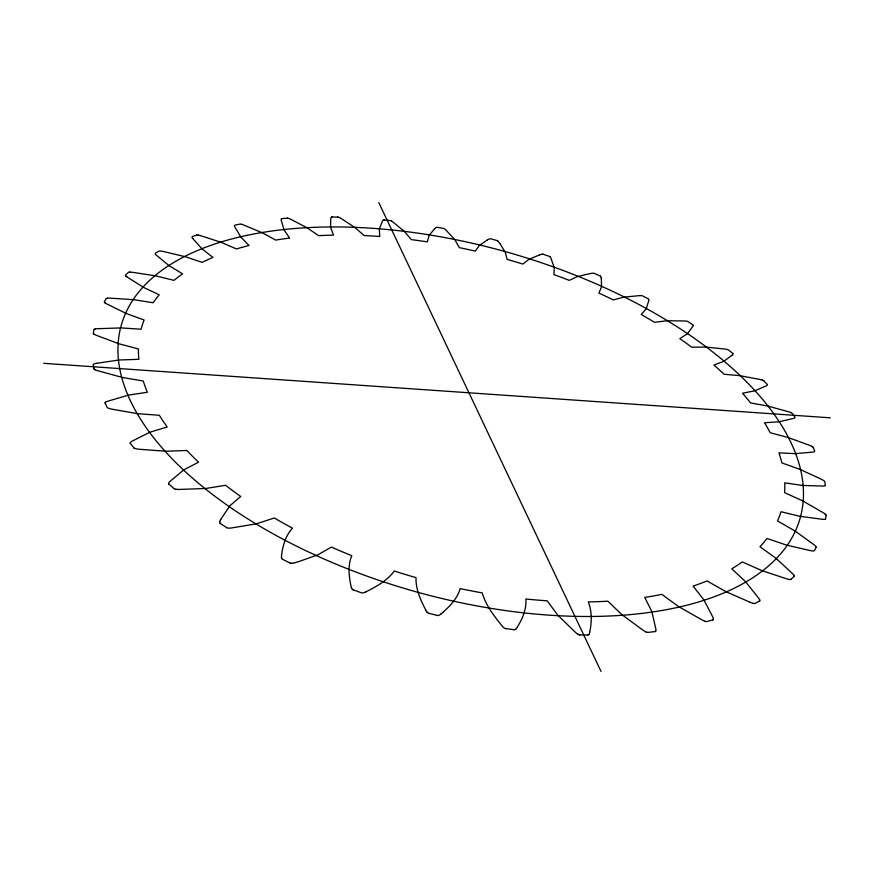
<?xml version="1.0" encoding="UTF-8"?>
<svg xmlns="http://www.w3.org/2000/svg" width="874" height="874" viewBox="0 0 874 874"><rect width="100%" height="100%" fill="white"/><g stroke="black" fill="none" stroke-linecap="round" stroke-linejoin="round"><path stroke-width="1.31" d="M826.116 515.256L825.591 518.905M281.515 555.984C282.619 546.021 285.514 535.675 292.484 528.158A332.721 165.514 15.9 0 1 274.294 517.987L256.475 523.81L231.938 527.896A18.409 10.564 11 0 1 228.737 528.136A2.972 1.726 11.1 0 1 226.617 527.678M648.737 300.7L648.77 300.525A13.296 5.594 17.8 0 0 648.759 299.454M93.332 333.311L93.999 329.618M648.726 300.787L646.203 308.872L641.232 314.487A332.721 165.514 15.9 0 1 654.462 322.298L666.96 320.78L684.211 320.944A13.569 5.779 18.8 0 1 686.429 321.129A2.174 0.918 18.7 0 1 687.925 321.61L692.623 324.647A2.174 0.918 18.7 0 1 692.951 324.931M589.786 631.858C591.862 621.993 592.048 611.374 588.278 601.891A332.721 165.514 15.9 0 0 607.867 601.192L621.982 614.75L643.035 630.187A18.234 10.28 21.5 0 0 645.853 631.913M589.721 632.186L589.666 632.514A18.529 10.794 20 0 1 589.032 634.415M221.111 518.828L229.884 505.795L240.732 496.476A332.721 165.514 15.9 0 1 225.536 485.267L205.751 488.49L179.29 489.44A18.125 10.117 9.9 0 1 175.969 489.298M220.335 520.325L221.035 518.981M816.185 547.31L814.36 550.686A2.677 1.322 22.9 0 1 813.071 550.959A16.508 8.15 22.7 0 1 810.296 550.587L786.513 545.092L767.001 538.471A332.721 165.514 15.9 0 1 759.976 546.709L775.773 558.125L792.259 573.366A17.13 8.816 22.9 0 1 793.974 575.278M104.334 301.825L106.191 298.624M517.353 626.986C522.521 618.661 526.683 608.992 525.842 598.996A332.721 165.514 15.9 0 0 547.146 600.799L557.94 615.351L575.332 632.23A18.485 10.707 20.3 0 0 577.801 634.196M794.116 576.381L790.915 579.353M125.506 275.015L128.402 272.36A2.469 1.136 9.9 0 1 129.822 272.12M434.695 228.704L435.263 228.18A13.11 5.473 15 0 1 436.268 227.458M732.03 355.292L723.563 361.443L713.905 365.037A332.721 165.514 15.9 0 1 724.098 374.247L739.721 375.634L759.856 379.447A14.224 6.227 20.2 0 1 762.336 380.081M434.553 228.835L429.134 235.368L427.31 241.869A332.721 165.514 15.9 0 0 411.37 239.629L404.575 231.643L393.136 222.16A13.274 5.583 14 0 0 391.508 221.056M732.183 355.161L732.336 355.019A13.787 5.921 19.3 0 0 733.057 354.123M443.063 612.204C450.318 605.748 457.495 598.198 460.161 588.595A332.721 165.514 15.9 0 0 482.208 592.878C485.715 605.245 493.799 615.646 501.742 625.5A18.649 11.012 18.7 0 0 503.719 627.63A3.015 1.792 18.5 0 0 505.609 628.625M441.173 613.843L442.91 612.335M155.343 253.22L159.101 251.133A2.393 1.071 10.5 0 1 160.597 251.046A14.934 6.774 10.5 0 1 163.296 251.483M487.342 239.913L488.216 239.443A13.066 5.441 15.7 0 1 489.516 238.875A2.098 0.874 15.6 0 1 490.806 238.853L496.683 240.416A2.098 0.874 15.7 0 1 497.809 241.049M487.244 239.968L479.313 245.474L475.303 251.144A332.721 165.514 15.9 0 0 459.32 247.637L454.928 239.869L446.024 230.135A13.132 5.495 14.8 0 0 444.691 228.988A2.098 0.874 14.9 0 0 443.391 228.398M759.572 601.061L754.994 603.453A2.83 1.508 22.9 0 1 753.257 603.355M365.933 591.829C376.377 586.552 387.258 580.675 394.283 571.006A332.721 165.514 15.9 0 0 416.046 577.627C415.554 589.131 420.613 599.99 425.725 610.019M192.302 236.581L196.759 235.062M539.619 254.88L540.46 254.607A13.088 5.452 16.5 0 1 542.033 254.214M539.378 254.957L529.01 259.283L522.87 264.079A332.721 165.514 15.9 0 0 507.128 259.381L505.292 252.368L499.994 243.66M712.802 619.906L706.924 621.578A2.895 1.595 22.4 0 1 705.034 621.25M298.558 561.665L317.885 554.837L331.355 547.069A332.721 165.514 15.9 0 0 351.796 555.678C347.612 565.38 348.934 576.403 351.075 586.432A18.715 11.165 14.8 0 0 351.763 588.628M295.062 562.648L298.089 561.796M234.953 225.088L239.957 224.126A2.251 0.972 11.9 0 1 241.486 224.312M96.61 363.322L119.192 359.979L138.846 359.323A332.721 165.514 15.9 0 1 138.442 348.945L118.842 343.766L96.599 335.408A16.333 7.986 9.2 0 1 94.119 334.25M589.994 273.617L591.13 273.42A13.176 5.517 17.3 0 1 592.943 273.212A2.109 0.874 17.2 0 1 594.386 273.431M589.852 273.649L577.43 276.577L569.236 280.357A332.721 165.514 15.9 0 0 553.93 274.611L554.236 267.564L550.904 258.136A13.077 5.452 16.3 0 0 550.205 256.978M654.866 631.596L647.863 632.405A2.95 1.672 21.5 0 1 645.897 631.858M281.952 218.609L287.349 218.194M587.689 635.07L585.722 635.048M332.076 216.981L337.757 217.091M584.739 635.027L582.281 634.983M581.297 634.95L579.812 634.917M43.7 363.322L830.3 417.816M384.254 219.975L390.099 220.576A2.119 0.885 14.1 0 1 391.454 221.067M514.021 629.695L505.631 628.559M443.38 228.431L437.47 227.36A2.109 0.874 14.8 0 0 436.563 227.393M163.296 251.472L185.222 256.705L202.167 262.386A332.721 165.514 15.9 0 1 212.972 257.404L202.211 249.046L192.761 238.526M437.295 615.416L428.806 613.319M543.409 254.345L549.134 256.29A2.098 0.874 16.5 0 1 550.063 256.89M353.183 589.83L361.355 592.791A3.026 1.814 14.6 0 0 363.355 592.791A18.704 11.133 14.3 0 0 365.911 591.818M750.187 602.317L725.617 591.501L707.077 580.937A332.721 165.514 15.9 0 1 693.071 586.072L703.887 599.903L712.703 616.869A17.983 9.898 22.2 0 1 713.403 618.934M594.375 273.475L599.87 275.802M290.015 562.987L282.564 559.316M648.005 298.679L642.849 296.002A2.13 0.896 17.9 0 0 641.429 295.663A13.339 5.626 18 0 0 639.364 295.641L623.949 297.127L613.308 299.924A332.721 165.514 15.9 0 0 598.887 293.096L601.52 287L601.356 278.861M226.683 527.623L220.303 523.45M127.342 277.167L143.533 287.393L159.232 294.811A332.721 165.514 15.9 0 0 153.212 302.743L133.886 299.695L110.255 298.165A15.94 7.615 9.5 0 0 107.458 298.165M732.707 353.336L728.534 350.037A2.218 0.95 19.4 0 0 727.113 349.469A13.864 5.976 19.5 0 0 724.743 349.032L705.875 347.087L691.705 347.207A332.721 165.514 15.9 0 0 679.797 338.653L687.303 333.835L692.82 326.428A13.503 5.736 18.6 0 0 693.18 325.434M174.068 488.61L168.999 484.163M763.712 380.813L767.219 384.331M133.973 447.936L130.357 443.424M499.852 243.475L498.901 242.207A13.066 5.452 15.6 0 0 497.885 241.049M794.979 417.117L792.281 413.435A2.338 1.038 20.8 0 0 790.981 412.637M813.028 447.269L814.776 451.05M378.781 202.55L601.028 671.451M105.131 403.089L107.251 407.47A2.808 1.475 8.8 0 0 108.693 408.322A17.327 9.046 9 0 0 111.774 409.141L137.731 413.708L159.33 415.27A332.721 165.514 15.9 0 0 167.229 426.96L149.967 432.204L132.335 441.042A17.851 9.723 9.4 0 0 130.488 442.32A2.873 1.551 9.1 0 0 130.237 443.424M93.933 368.839L93.256 364.742M601.312 278.588L601.214 278.03M601.192 277.943L601.148 277.67A13.143 5.495 17.1 0 0 600.788 276.534M825.384 485.299L824.706 481.53A2.491 1.158 22.1 0 0 823.69 480.547A15.601 7.309 22 0 0 821.254 479.192L799.918 469.349L781.88 462.914A332.721 165.514 15.9 0 0 778.942 452.874L795.1 453.65L812.514 452.12A14.989 6.806 21.4 0 0 814.371 451.727M762.336 380.124A2.272 0.994 20.1 0 1 763.778 380.791M732.794 353.336A2.218 0.95 19.5 0 1 732.936 353.544M648.071 298.668A2.13 0.896 18 0 1 648.475 299.039M599.925 275.78A2.109 0.885 17.2 0 1 600.536 276.26M542.088 254.247A2.098 0.874 16.4 0 1 543.399 254.312M383.599 220.019A2.13 0.885 14.1 0 1 384.21 219.931M383.173 220.193A13.241 5.55 14.2 0 0 382.495 221.056L379.294 228.988L379.742 236.472A332.721 165.514 15.9 0 0 364.141 235.565L355.084 227.633L341.144 218.5A13.481 5.714 13.3 0 0 339.243 217.473M337.757 217.047A2.152 0.907 13.4 0 1 339.199 217.495M331.617 217.036A2.163 0.907 13.3 0 1 332.022 216.938M331.137 217.32A13.427 5.681 13.5 0 0 330.809 218.314L330.536 227.24L333.507 235.15A332.721 165.514 15.9 0 0 318.573 235.652L307.32 227.95L291.031 219.418A13.755 5.9 12.6 0 0 288.89 218.467A2.196 0.94 12.6 0 0 287.327 218.15M281.614 218.675A2.207 0.94 12.6 0 1 281.887 218.576M281.177 219.068A13.689 5.856 12.7 0 0 281.209 220.182L284.05 229.84L289.6 238.11A332.721 165.514 15.9 0 0 275.66 240.066L262.331 232.812L243.879 225.099A14.093 6.14 11.8 0 0 241.508 224.279M234.374 225.656A14.006 6.074 12 0 0 234.789 226.858L240.885 237.073L249.035 245.485A332.721 165.514 15.9 0 0 236.472 248.948L221.22 242.36L200.867 235.751A14.497 6.424 11.2 0 0 198.311 235.084M196.705 235.019A2.316 1.016 11.2 0 1 198.289 235.117M192.772 238.526A14.388 6.358 11.3 0 1 191.952 237.258M155.233 253.984A14.825 6.686 10.7 0 0 156.479 255.295L169.305 265.838L182.622 273.868A332.721 165.514 15.9 0 0 173.992 280.357L155.648 275.856L132.597 272.317A15.426 7.167 9.9 0 0 129.811 272.065M125.758 275.845A2.469 1.147 9.9 0 1 125.539 275.616M127.353 277.167A15.306 7.068 10.1 0 1 125.67 275.867M106.224 298.515A2.546 1.213 9.4 0 1 107.491 298.22M104.869 302.71A2.556 1.213 9.4 0 1 104.356 302.218M104.793 302.732A15.819 7.495 9.6 0 0 106.89 303.988L126.26 313.504L144.112 319.982A332.721 165.514 15.9 0 0 141.118 329.236L121.3 327.914L97.79 328.69A16.464 8.106 9.1 0 0 95.069 328.985M94.042 329.443A2.633 1.289 9 0 1 95.113 329.039M94.184 334.218A2.644 1.3 9 0 1 93.321 333.507M96.621 363.333A16.967 8.631 8.9 0 0 94.064 363.934A2.72 1.377 8.8 0 0 93.278 364.48M95.08 369.735A2.731 1.387 8.8 0 1 93.824 368.839M95.037 369.778A16.846 8.5 9 0 0 97.877 370.762L122.469 377.492L143.281 381.02A332.721 165.514 15.9 0 0 147.356 392.24L128.369 395.135L107.884 401.177A17.436 9.177 9 0 0 105.634 402.127M105.011 403.078A2.797 1.464 8.8 0 1 105.71 402.171M133.875 447.969A2.873 1.562 9.2 0 0 135.667 448.69A17.764 9.592 9.3 0 0 138.933 449.225L165.579 451.235L186.861 450.492A332.721 165.514 15.9 0 0 198.551 462.204L183.857 469.808L170.059 481.356A18.201 10.226 10.2 0 0 168.737 482.951A2.928 1.639 9.8 0 0 168.879 484.174M175.969 489.232A2.928 1.65 9.9 0 1 173.992 488.653M219.636 522.193A18.463 10.663 11.3 0 1 220.357 520.336M220.193 523.482A2.972 1.715 11 0 1 219.756 522.215M281.504 558.06A18.627 10.991 12.9 0 1 281.537 555.995M282.477 559.36A3.004 1.77 12.5 0 1 281.625 558.071M292.069 563.217A3.004 1.781 12.7 0 1 289.982 563.053M295.041 562.638A18.594 10.925 12.5 0 1 292.124 563.293M353.118 589.884A3.015 1.803 14.4 0 1 351.883 588.628M427.091 612.226A18.725 11.176 16.8 0 1 425.747 610.008M428.763 613.384A3.026 1.814 16.5 0 1 427.2 612.215M437.317 615.504A3.026 1.814 16.7 0 0 439.119 615.165A18.725 11.187 16.3 0 0 441.151 613.832M515.584 629.214A3.015 1.792 18.7 0 1 514.065 629.783M516.971 627.576A18.671 11.067 18.3 0 1 515.682 629.269M579.823 634.994A2.983 1.748 20.2 0 1 577.878 634.153M588.923 634.371A2.983 1.737 20.4 0 1 587.754 635.158M655.74 630.733A2.95 1.672 21.6 0 1 654.954 631.673M655.85 630.766A18.299 10.39 21.3 0 0 655.773 628.734L651.895 611.702L644.739 597.39A332.721 165.514 15.9 0 0 661.826 594.342L678.595 606.589L701.997 619.885A17.895 9.778 22.3 0 0 705.012 621.316M713.293 618.923A2.895 1.584 22.5 0 1 712.9 619.972M753.246 603.41A17.48 9.232 22.8 0 1 750.187 602.306M759.681 599.99A2.819 1.497 22.9 0 1 759.681 601.115M759.779 600.001A17.589 9.363 22.7 0 0 758.512 597.98L745.544 581.691L731.756 568.81A332.721 165.514 15.9 0 0 742.343 561.927L761.767 570.58L786.414 578.752A17.01 8.685 22.9 0 0 789.397 579.506M791.003 579.418A2.753 1.409 23 0 1 789.386 579.44M793.887 575.278A2.742 1.409 23 0 1 794.269 576.141M816.261 547.113A2.666 1.322 22.9 0 0 815.639 546.217A16.639 8.281 22.8 0 0 813.639 544.447L794.914 530.922L777.499 520.926A332.721 165.514 15.9 0 0 780.995 511.716L799.907 516.305L822.084 519.254A15.994 7.658 22.4 0 0 824.619 519.385A2.589 1.245 22.6 0 0 825.406 519.167M825.307 514.207A2.578 1.235 22.5 0 1 826.159 515.125M825.373 514.185A16.114 7.779 22.5 0 0 823.046 512.634L802.736 500.922L784.59 492.63A332.721 165.514 15.9 0 0 784.732 482.841L802.496 485.452L822.478 486.042A15.481 7.21 21.9 0 0 824.695 485.9A2.502 1.169 22.1 0 0 825.1 485.726M811.837 446.374A2.414 1.093 21.5 0 1 813.104 447.269M811.87 446.33A15.098 6.894 21.5 0 0 809.324 445.237L787.856 437.437L770.223 432.75A332.721 165.514 15.9 0 0 764.521 422.743L778.778 421.847L793.352 418.46A14.541 6.457 20.7 0 0 794.837 417.859M790.992 412.594A14.639 6.533 20.9 0 0 788.446 411.741L767.416 405.951L750.613 402.958A332.721 165.514 15.9 0 0 742.496 393.245L754.623 390.853L766.225 385.871A14.137 6.162 20 0 0 767.328 385.106M232.156 508.635A352.867 175.816 15.9 0 0 796.203 529.218A352.867 175.816 15.9 0 0 353.752 227.306A352.867 175.816 15.9 0 0 232.156 508.635"/></g></svg>
